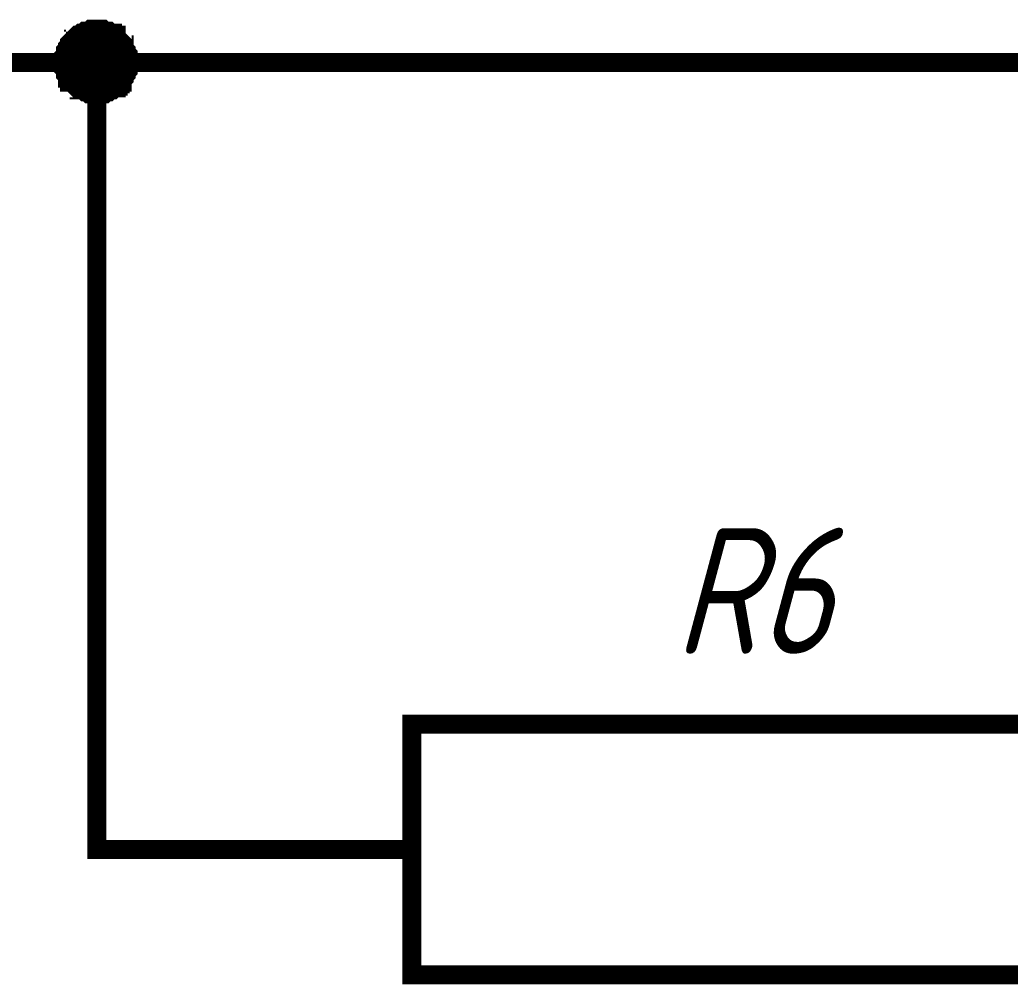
# Model space of a CAD drawing. Extents: x 260 to 1101, y 70 to 664.
# Drawn here: x 785.33 to 801.05, y 534.65 to 549.95 of the extents above; entities that cross this region are included whole.
import ezdxf

# ---------------------------------------------------------------- set-up
doc = ezdxf.new("R2010")
doc.units = 0
doc.header["$MEASUREMENT"] = 0
doc.layers.add('Sheet', color=255, linetype='CONTINUOUS')
doc.styles.add('GOST type A0', font='', dxfattribs={"oblique": 15, "height": 3.5})
doc.styles.get('GOST type A0').set_extended_font_data('GOST type A')

msp = doc.modelspace()

# ---------------------------------------------------------------- linework, layer by layer
at = {"layer": 'Sheet'}
for points, const_width in [([(786.023, 549.274), (786.023, 549.305), (786.023, 549.336), (786.023, 549.336), (786.023, 549.367), (786.055, 549.399), (786.055, 549.43), (786.055, 549.461), (786.055, 549.461), (786.086, 549.492), (786.086, 549.523), (786.117, 549.554), (786.117, 549.554), (786.117, 549.585), (786.148, 549.616), (786.179, 549.616), (786.179, 549.647), (786.21, 549.647), (786.21, 549.678), (786.241, 549.709), (786.272, 549.709), (786.272, 549.709), (786.303, 549.74), (786.334, 549.74), (786.365, 549.771), (786.365, 549.771), (786.396, 549.771), (786.427, 549.771), (786.458, 549.802), (786.489, 549.802), (786.489, 549.802), (786.52, 549.802), (786.551, 549.802)], 0.3), ([(786.023, 549.274), (786.023, 549.305), (786.023, 549.336), (786.023, 549.336), (786.023, 549.367), (786.055, 549.399), (786.055, 549.43), (786.055, 549.461), (786.055, 549.461), (786.086, 549.492), (786.086, 549.523), (786.117, 549.554), (786.117, 549.554), (786.117, 549.585), (786.148, 549.616), (786.179, 549.616), (786.179, 549.647), (786.21, 549.647), (786.21, 549.678), (786.241, 549.709), (786.272, 549.709), (786.272, 549.709), (786.303, 549.74), (786.334, 549.74), (786.365, 549.771), (786.365, 549.771), (786.396, 549.771), (786.427, 549.771), (786.458, 549.802), (786.489, 549.802), (786.489, 549.802), (786.52, 549.802), (786.551, 549.802)], 0.3), ([(786.023, 549.274), (786.023, 549.305), (786.023, 549.336), (786.023, 549.336), (786.023, 549.367), (786.055, 549.399), (786.055, 549.43), (786.055, 549.461), (786.055, 549.461), (786.086, 549.492), (786.086, 549.523), (786.117, 549.554), (786.117, 549.554), (786.117, 549.585), (786.148, 549.616), (786.179, 549.616), (786.179, 549.647), (786.21, 549.647), (786.21, 549.678), (786.241, 549.709), (786.272, 549.709), (786.272, 549.709), (786.303, 549.74), (786.334, 549.74), (786.365, 549.771), (786.365, 549.771), (786.396, 549.771), (786.427, 549.771), (786.458, 549.802), (786.489, 549.802), (786.489, 549.802), (786.52, 549.802), (786.551, 549.802)], 0.3), ([(786.023, 549.274), (786.023, 549.305), (786.023, 549.336), (786.023, 549.336), (786.023, 549.367), (786.055, 549.399), (786.055, 549.43), (786.055, 549.461), (786.055, 549.461), (786.086, 549.492), (786.086, 549.523), (786.117, 549.554), (786.117, 549.554), (786.117, 549.585), (786.148, 549.616), (786.179, 549.616), (786.179, 549.647), (786.21, 549.647), (786.21, 549.678), (786.241, 549.709), (786.272, 549.709), (786.272, 549.709), (786.303, 549.74), (786.334, 549.74), (786.365, 549.771), (786.365, 549.771), (786.396, 549.771), (786.427, 549.771), (786.458, 549.802), (786.489, 549.802), (786.489, 549.802), (786.52, 549.802), (786.551, 549.802)], 0.3), ([(786.023, 549.274), (786.023, 549.305), (786.023, 549.336), (786.023, 549.336), (786.023, 549.367), (786.055, 549.399), (786.055, 549.43), (786.055, 549.461), (786.055, 549.461), (786.086, 549.492), (786.086, 549.523), (786.117, 549.554), (786.117, 549.554), (786.117, 549.585), (786.148, 549.616), (786.179, 549.616), (786.179, 549.647), (786.21, 549.647), (786.21, 549.678), (786.241, 549.709), (786.272, 549.709), (786.272, 549.709), (786.303, 549.74), (786.334, 549.74), (786.365, 549.771), (786.365, 549.771), (786.396, 549.771), (786.427, 549.771), (786.458, 549.802), (786.489, 549.802), (786.489, 549.802), (786.52, 549.802), (786.551, 549.802)], 0.0991), ([(786.023, 549.274), (786.023, 549.305), (786.023, 549.336), (786.023, 549.336), (786.023, 549.367), (786.055, 549.399), (786.055, 549.43), (786.055, 549.461), (786.055, 549.461), (786.086, 549.492), (786.086, 549.523), (786.117, 549.554), (786.117, 549.554), (786.117, 549.585), (786.148, 549.616), (786.179, 549.616), (786.179, 549.647), (786.21, 549.647), (786.21, 549.678), (786.241, 549.709), (786.272, 549.709), (786.272, 549.709), (786.303, 549.74), (786.334, 549.74), (786.365, 549.771), (786.365, 549.771), (786.396, 549.771), (786.427, 549.771), (786.458, 549.802), (786.489, 549.802), (786.489, 549.802), (786.52, 549.802), (786.551, 549.802)], 0.0991), ([(786.023, 549.274), (786.023, 549.305), (786.023, 549.336), (786.023, 549.336), (786.023, 549.367), (786.055, 549.399), (786.055, 549.43), (786.055, 549.461), (786.055, 549.461), (786.086, 549.492), (786.086, 549.523), (786.117, 549.554), (786.117, 549.554), (786.117, 549.585), (786.148, 549.616), (786.179, 549.616), (786.179, 549.647), (786.21, 549.647), (786.21, 549.678), (786.241, 549.709), (786.272, 549.709), (786.272, 549.709), (786.303, 549.74), (786.334, 549.74), (786.365, 549.771), (786.365, 549.771), (786.396, 549.771), (786.427, 549.771), (786.458, 549.802), (786.489, 549.802), (786.489, 549.802), (786.52, 549.802), (786.551, 549.802)], 0.0991), ([(786.023, 549.274), (786.023, 549.305), (786.023, 549.336), (786.023, 549.336), (786.023, 549.367), (786.055, 549.399), (786.055, 549.43), (786.055, 549.461), (786.055, 549.461), (786.086, 549.492), (786.086, 549.523), (786.117, 549.554), (786.117, 549.554), (786.117, 549.585), (786.148, 549.616), (786.179, 549.616), (786.179, 549.647), (786.21, 549.647), (786.21, 549.678), (786.241, 549.709), (786.272, 549.709), (786.272, 549.709), (786.303, 549.74), (786.334, 549.74), (786.365, 549.771), (786.365, 549.771), (786.396, 549.771), (786.427, 549.771), (786.458, 549.802), (786.489, 549.802), (786.489, 549.802), (786.52, 549.802), (786.551, 549.802)], 0.0991), ([(786.551, 549.802), (786.551, 549.802)], 0.3), ([(786.551, 549.802), (786.582, 549.802), (786.614, 549.802), (786.614, 549.802), (786.645, 549.802), (786.676, 549.771), (786.707, 549.771), (786.738, 549.771), (786.738, 549.771), (786.769, 549.74), (786.8, 549.74), (786.8, 549.709), (786.831, 549.709), (786.862, 549.709), (786.862, 549.678), (786.893, 549.647), (786.893, 549.647), (786.924, 549.616), (786.924, 549.616), (786.955, 549.585), (786.955, 549.554), (786.986, 549.554), (786.986, 549.523), (786.986, 549.492), (787.017, 549.461), (787.017, 549.461), (787.017, 549.43), (787.048, 549.399), (787.048, 549.367), (787.048, 549.336), (787.048, 549.336), (787.048, 549.305), (787.048, 549.274)], 0.3), ([(786.551, 549.802), (786.551, 549.802)], 0.3), ([(786.551, 549.802), (786.582, 549.802), (786.614, 549.802), (786.614, 549.802), (786.645, 549.802), (786.676, 549.771), (786.707, 549.771), (786.738, 549.771), (786.738, 549.771), (786.769, 549.74), (786.8, 549.74), (786.8, 549.709), (786.831, 549.709), (786.862, 549.709), (786.862, 549.678), (786.893, 549.647), (786.893, 549.647), (786.924, 549.616), (786.924, 549.616), (786.955, 549.585), (786.955, 549.554), (786.986, 549.554), (786.986, 549.523), (786.986, 549.492), (787.017, 549.461), (787.017, 549.461), (787.017, 549.43), (787.048, 549.399), (787.048, 549.367), (787.048, 549.336), (787.048, 549.336), (787.048, 549.305), (787.048, 549.274)], 0.3), ([(786.551, 549.802), (786.551, 549.802)], 0.3), ([(786.551, 549.802), (786.582, 549.802), (786.614, 549.802), (786.614, 549.802), (786.645, 549.802), (786.676, 549.771), (786.707, 549.771), (786.738, 549.771), (786.738, 549.771), (786.769, 549.74), (786.8, 549.74), (786.8, 549.709), (786.831, 549.709), (786.862, 549.709), (786.862, 549.678), (786.893, 549.647), (786.893, 549.647), (786.924, 549.616), (786.924, 549.616), (786.955, 549.585), (786.955, 549.554), (786.986, 549.554), (786.986, 549.523), (786.986, 549.492), (787.017, 549.461), (787.017, 549.461), (787.017, 549.43), (787.048, 549.399), (787.048, 549.367), (787.048, 549.336), (787.048, 549.336), (787.048, 549.305), (787.048, 549.274)], 0.3), ([(786.551, 549.802), (786.551, 549.802)], 0.3), ([(786.551, 549.802), (786.582, 549.802), (786.614, 549.802), (786.614, 549.802), (786.645, 549.802), (786.676, 549.771), (786.707, 549.771), (786.738, 549.771), (786.738, 549.771), (786.769, 549.74), (786.8, 549.74), (786.8, 549.709), (786.831, 549.709), (786.862, 549.709), (786.862, 549.678), (786.893, 549.647), (786.893, 549.647), (786.924, 549.616), (786.924, 549.616), (786.955, 549.585), (786.955, 549.554), (786.986, 549.554), (786.986, 549.523), (786.986, 549.492), (787.017, 549.461), (787.017, 549.461), (787.017, 549.43), (787.048, 549.399), (787.048, 549.367), (787.048, 549.336), (787.048, 549.336), (787.048, 549.305), (787.048, 549.274)], 0.3), ([(786.551, 549.802), (786.551, 549.802)], 0.0991), ([(786.551, 549.802), (786.582, 549.802), (786.614, 549.802), (786.614, 549.802), (786.645, 549.802), (786.676, 549.771), (786.707, 549.771), (786.738, 549.771), (786.738, 549.771), (786.769, 549.74), (786.8, 549.74), (786.8, 549.709), (786.831, 549.709), (786.862, 549.709), (786.862, 549.678), (786.893, 549.647), (786.893, 549.647), (786.924, 549.616), (786.924, 549.616), (786.955, 549.585), (786.955, 549.554), (786.986, 549.554), (786.986, 549.523), (786.986, 549.492), (787.017, 549.461), (787.017, 549.461), (787.017, 549.43), (787.048, 549.399), (787.048, 549.367), (787.048, 549.336), (787.048, 549.336), (787.048, 549.305), (787.048, 549.274)], 0.0991), ([(786.551, 549.802), (786.551, 549.802)], 0.0991), ([(786.551, 549.802), (786.582, 549.802), (786.614, 549.802), (786.614, 549.802), (786.645, 549.802), (786.676, 549.771), (786.707, 549.771), (786.738, 549.771), (786.738, 549.771), (786.769, 549.74), (786.8, 549.74), (786.8, 549.709), (786.831, 549.709), (786.862, 549.709), (786.862, 549.678), (786.893, 549.647), (786.893, 549.647), (786.924, 549.616), (786.924, 549.616), (786.955, 549.585), (786.955, 549.554), (786.986, 549.554), (786.986, 549.523), (786.986, 549.492), (787.017, 549.461), (787.017, 549.461), (787.017, 549.43), (787.048, 549.399), (787.048, 549.367), (787.048, 549.336), (787.048, 549.336), (787.048, 549.305), (787.048, 549.274)], 0.0991), ([(786.551, 549.802), (786.551, 549.802)], 0.0991), ([(786.551, 549.802), (786.582, 549.802), (786.614, 549.802), (786.614, 549.802), (786.645, 549.802), (786.676, 549.771), (786.707, 549.771), (786.738, 549.771), (786.738, 549.771), (786.769, 549.74), (786.8, 549.74), (786.8, 549.709), (786.831, 549.709), (786.862, 549.709), (786.862, 549.678), (786.893, 549.647), (786.893, 549.647), (786.924, 549.616), (786.924, 549.616), (786.955, 549.585), (786.955, 549.554), (786.986, 549.554), (786.986, 549.523), (786.986, 549.492), (787.017, 549.461), (787.017, 549.461), (787.017, 549.43), (787.048, 549.399), (787.048, 549.367), (787.048, 549.336), (787.048, 549.336), (787.048, 549.305), (787.048, 549.274)], 0.0991), ([(786.551, 549.802), (786.551, 549.802)], 0.0991), ([(786.551, 549.802), (786.582, 549.802), (786.614, 549.802), (786.614, 549.802), (786.645, 549.802), (786.676, 549.771), (786.707, 549.771), (786.738, 549.771), (786.738, 549.771), (786.769, 549.74), (786.8, 549.74), (786.8, 549.709), (786.831, 549.709), (786.862, 549.709), (786.862, 549.678), (786.893, 549.647), (786.893, 549.647), (786.924, 549.616), (786.924, 549.616), (786.955, 549.585), (786.955, 549.554), (786.986, 549.554), (786.986, 549.523), (786.986, 549.492), (787.017, 549.461), (787.017, 549.461), (787.017, 549.43), (787.048, 549.399), (787.048, 549.367), (787.048, 549.336), (787.048, 549.336), (787.048, 549.305), (787.048, 549.274)], 0.0991), ([(781.551, 549.274), (786.551, 549.274), (801.52, 549.274), (801.52, 549.274)], 0.3), ([(786.551, 548.777), (786.52, 548.777), (786.489, 548.777), (786.489, 548.777), (786.458, 548.777), (786.427, 548.777), (786.396, 548.808), (786.365, 548.808), (786.365, 548.808), (786.334, 548.839), (786.303, 548.839), (786.272, 548.839), (786.272, 548.87), (786.241, 548.87), (786.21, 548.901), (786.21, 548.901), (786.179, 548.933), (786.179, 548.933), (786.148, 548.964), (786.117, 548.964), (786.117, 548.995), (786.117, 549.026), (786.086, 549.026), (786.086, 549.057), (786.055, 549.088), (786.055, 549.088), (786.055, 549.119), (786.055, 549.15), (786.023, 549.181), (786.023, 549.212), (786.023, 549.212), (786.023, 549.243), (786.023, 549.274)], 0.3), ([(786.023, 549.274), (786.023, 549.274)], 0.3), ([(786.551, 548.777), (786.52, 548.777), (786.489, 548.777), (786.489, 548.777), (786.458, 548.777), (786.427, 548.777), (786.396, 548.808), (786.365, 548.808), (786.365, 548.808), (786.334, 548.839), (786.303, 548.839), (786.272, 548.839), (786.272, 548.87), (786.241, 548.87), (786.21, 548.901), (786.21, 548.901), (786.179, 548.933), (786.179, 548.933), (786.148, 548.964), (786.117, 548.964), (786.117, 548.995), (786.117, 549.026), (786.086, 549.026), (786.086, 549.057), (786.055, 549.088), (786.055, 549.088), (786.055, 549.119), (786.055, 549.15), (786.023, 549.181), (786.023, 549.212), (786.023, 549.212), (786.023, 549.243), (786.023, 549.274)], 0.3), ([(786.023, 549.274), (786.023, 549.274)], 0.3), ([(786.551, 548.777), (786.52, 548.777), (786.489, 548.777), (786.489, 548.777), (786.458, 548.777), (786.427, 548.777), (786.396, 548.808), (786.365, 548.808), (786.365, 548.808), (786.334, 548.839), (786.303, 548.839), (786.272, 548.839), (786.272, 548.87), (786.241, 548.87), (786.21, 548.901), (786.21, 548.901), (786.179, 548.933), (786.179, 548.933), (786.148, 548.964), (786.117, 548.964), (786.117, 548.995), (786.117, 549.026), (786.086, 549.026), (786.086, 549.057), (786.055, 549.088), (786.055, 549.088), (786.055, 549.119), (786.055, 549.15), (786.023, 549.181), (786.023, 549.212), (786.023, 549.212), (786.023, 549.243), (786.023, 549.274)], 0.3), ([(786.023, 549.274), (786.023, 549.274)], 0.3), ([(786.551, 548.777), (786.52, 548.777), (786.489, 548.777), (786.489, 548.777), (786.458, 548.777), (786.427, 548.777), (786.396, 548.808), (786.365, 548.808), (786.365, 548.808), (786.334, 548.839), (786.303, 548.839), (786.272, 548.839), (786.272, 548.87), (786.241, 548.87), (786.21, 548.901), (786.21, 548.901), (786.179, 548.933), (786.179, 548.933), (786.148, 548.964), (786.117, 548.964), (786.117, 548.995), (786.117, 549.026), (786.086, 549.026), (786.086, 549.057), (786.055, 549.088), (786.055, 549.088), (786.055, 549.119), (786.055, 549.15), (786.023, 549.181), (786.023, 549.212), (786.023, 549.212), (786.023, 549.243), (786.023, 549.274)], 0.3), ([(786.023, 549.274), (786.023, 549.274)], 0.3), ([(786.551, 549.274), (786.551, 536.785), (789.036, 536.785)], 0.3), ([(787.048, 549.274), (787.048, 549.243), (787.048, 549.212), (787.048, 549.212), (787.048, 549.181), (787.048, 549.15), (787.017, 549.119), (787.017, 549.088), (787.017, 549.088), (786.986, 549.057), (786.986, 549.026), (786.986, 549.026), (786.955, 548.995), (786.955, 548.964), (786.924, 548.964), (786.924, 548.933), (786.893, 548.933), (786.893, 548.901), (786.862, 548.901), (786.862, 548.87), (786.831, 548.87), (786.8, 548.839), (786.8, 548.839), (786.769, 548.839), (786.738, 548.808), (786.738, 548.808), (786.707, 548.808), (786.676, 548.777), (786.645, 548.777), (786.614, 548.777), (786.614, 548.777), (786.582, 548.777), (786.551, 548.777)], 0.3), ([(787.048, 549.274), (787.048, 549.243), (787.048, 549.212), (787.048, 549.212), (787.048, 549.181), (787.048, 549.15), (787.017, 549.119), (787.017, 549.088), (787.017, 549.088), (786.986, 549.057), (786.986, 549.026), (786.986, 549.026), (786.955, 548.995), (786.955, 548.964), (786.924, 548.964), (786.924, 548.933), (786.893, 548.933), (786.893, 548.901), (786.862, 548.901), (786.862, 548.87), (786.831, 548.87), (786.8, 548.839), (786.8, 548.839), (786.769, 548.839), (786.738, 548.808), (786.738, 548.808), (786.707, 548.808), (786.676, 548.777), (786.645, 548.777), (786.614, 548.777), (786.614, 548.777), (786.582, 548.777), (786.551, 548.777)], 0.3), ([(787.048, 549.274), (787.048, 549.243), (787.048, 549.212), (787.048, 549.212), (787.048, 549.181), (787.048, 549.15), (787.017, 549.119), (787.017, 549.088), (787.017, 549.088), (786.986, 549.057), (786.986, 549.026), (786.986, 549.026), (786.955, 548.995), (786.955, 548.964), (786.924, 548.964), (786.924, 548.933), (786.893, 548.933), (786.893, 548.901), (786.862, 548.901), (786.862, 548.87), (786.831, 548.87), (786.8, 548.839), (786.8, 548.839), (786.769, 548.839), (786.738, 548.808), (786.738, 548.808), (786.707, 548.808), (786.676, 548.777), (786.645, 548.777), (786.614, 548.777), (786.614, 548.777), (786.582, 548.777), (786.551, 548.777)], 0.3), ([(787.048, 549.274), (787.048, 549.243), (787.048, 549.212), (787.048, 549.212), (787.048, 549.181), (787.048, 549.15), (787.017, 549.119), (787.017, 549.088), (787.017, 549.088), (786.986, 549.057), (786.986, 549.026), (786.986, 549.026), (786.955, 548.995), (786.955, 548.964), (786.924, 548.964), (786.924, 548.933), (786.893, 548.933), (786.893, 548.901), (786.862, 548.901), (786.862, 548.87), (786.831, 548.87), (786.8, 548.839), (786.8, 548.839), (786.769, 548.839), (786.738, 548.808), (786.738, 548.808), (786.707, 548.808), (786.676, 548.777), (786.645, 548.777), (786.614, 548.777), (786.614, 548.777), (786.582, 548.777), (786.551, 548.777)], 0.3), ([(787.048, 549.274), (787.048, 549.274), (787.048, 549.274), (787.048, 549.274), (787.048, 549.274), (787.048, 549.274), (787.048, 549.274), (787.048, 549.274), (787.048, 549.274), (787.048, 549.274), (787.048, 549.274), (787.048, 549.274), (787.048, 549.274), (787.048, 549.274), (787.048, 549.274), (787.048, 549.274), (787.048, 549.274), (787.048, 549.274), (787.048, 549.274), (787.048, 549.274), (787.048, 549.274), (787.048, 549.274), (787.048, 549.274), (787.048, 549.274), (787.048, 549.274), (787.048, 549.274), (787.048, 549.274), (787.048, 549.274), (787.048, 549.274), (787.048, 549.274), (787.048, 549.274), (787.048, 549.274), (787.048, 549.274)], 0.3), ([(787.048, 549.274), (787.048, 549.274)], 0.3), ([(787.048, 549.274), (787.048, 549.274), (787.048, 549.274), (787.048, 549.274), (787.048, 549.274), (787.048, 549.274), (787.048, 549.274), (787.048, 549.274), (787.048, 549.274), (787.048, 549.274), (787.048, 549.274), (787.048, 549.274), (787.048, 549.274), (787.048, 549.274), (787.048, 549.274), (787.048, 549.274), (787.048, 549.274), (787.048, 549.274), (787.048, 549.274), (787.048, 549.274), (787.048, 549.274), (787.048, 549.274), (787.048, 549.274), (787.048, 549.274), (787.048, 549.274), (787.048, 549.274), (787.048, 549.274), (787.048, 549.274), (787.048, 549.274), (787.048, 549.274), (787.048, 549.274), (787.048, 549.274), (787.048, 549.274)], 0.3), ([(787.048, 549.274), (787.048, 549.274)], 0.3), ([(787.048, 549.274), (787.048, 549.274), (787.048, 549.274), (787.048, 549.274), (787.048, 549.274), (787.048, 549.274), (787.048, 549.274), (787.048, 549.274), (787.048, 549.274), (787.048, 549.274), (787.048, 549.274), (787.048, 549.274), (787.048, 549.274), (787.048, 549.274), (787.048, 549.274), (787.048, 549.274), (787.048, 549.274), (787.048, 549.274), (787.048, 549.274), (787.048, 549.274), (787.048, 549.274), (787.048, 549.274), (787.048, 549.274), (787.048, 549.274), (787.048, 549.274), (787.048, 549.274), (787.048, 549.274), (787.048, 549.274), (787.048, 549.274), (787.048, 549.274), (787.048, 549.274), (787.048, 549.274), (787.048, 549.274)], 0.3), ([(787.048, 549.274), (787.048, 549.274)], 0.3), ([(787.048, 549.274), (787.048, 549.274), (787.048, 549.274), (787.048, 549.274), (787.048, 549.274), (787.048, 549.274), (787.048, 549.274), (787.048, 549.274), (787.048, 549.274), (787.048, 549.274), (787.048, 549.274), (787.048, 549.274), (787.048, 549.274), (787.048, 549.274), (787.048, 549.274), (787.048, 549.274), (787.048, 549.274), (787.048, 549.274), (787.048, 549.274), (787.048, 549.274), (787.048, 549.274), (787.048, 549.274), (787.048, 549.274), (787.048, 549.274), (787.048, 549.274), (787.048, 549.274), (787.048, 549.274), (787.048, 549.274), (787.048, 549.274), (787.048, 549.274), (787.048, 549.274), (787.048, 549.274), (787.048, 549.274)], 0.3), ([(787.048, 549.274), (787.048, 549.274)], 0.3), ([(786.551, 548.777), (786.52, 548.777), (786.489, 548.777), (786.489, 548.777), (786.458, 548.777), (786.427, 548.777), (786.396, 548.808), (786.365, 548.808), (786.365, 548.808), (786.334, 548.839), (786.303, 548.839), (786.272, 548.839), (786.272, 548.87), (786.241, 548.87), (786.21, 548.901), (786.21, 548.901), (786.179, 548.933), (786.179, 548.933), (786.148, 548.964), (786.117, 548.964), (786.117, 548.995), (786.117, 549.026), (786.086, 549.026), (786.086, 549.057), (786.055, 549.088), (786.055, 549.088), (786.055, 549.119), (786.055, 549.15), (786.023, 549.181), (786.023, 549.212), (786.023, 549.212), (786.023, 549.243), (786.023, 549.274)], 0.0991), ([(786.023, 549.274), (786.023, 549.274)], 0.0991), ([(786.551, 548.777), (786.52, 548.777), (786.489, 548.777), (786.489, 548.777), (786.458, 548.777), (786.427, 548.777), (786.396, 548.808), (786.365, 548.808), (786.365, 548.808), (786.334, 548.839), (786.303, 548.839), (786.272, 548.839), (786.272, 548.87), (786.241, 548.87), (786.21, 548.901), (786.21, 548.901), (786.179, 548.933), (786.179, 548.933), (786.148, 548.964), (786.117, 548.964), (786.117, 548.995), (786.117, 549.026), (786.086, 549.026), (786.086, 549.057), (786.055, 549.088), (786.055, 549.088), (786.055, 549.119), (786.055, 549.15), (786.023, 549.181), (786.023, 549.212), (786.023, 549.212), (786.023, 549.243), (786.023, 549.274)], 0.0991), ([(786.023, 549.274), (786.023, 549.274)], 0.0991), ([(786.551, 548.777), (786.52, 548.777), (786.489, 548.777), (786.489, 548.777), (786.458, 548.777), (786.427, 548.777), (786.396, 548.808), (786.365, 548.808), (786.365, 548.808), (786.334, 548.839), (786.303, 548.839), (786.272, 548.839), (786.272, 548.87), (786.241, 548.87), (786.21, 548.901), (786.21, 548.901), (786.179, 548.933), (786.179, 548.933), (786.148, 548.964), (786.117, 548.964), (786.117, 548.995), (786.117, 549.026), (786.086, 549.026), (786.086, 549.057), (786.055, 549.088), (786.055, 549.088), (786.055, 549.119), (786.055, 549.15), (786.023, 549.181), (786.023, 549.212), (786.023, 549.212), (786.023, 549.243), (786.023, 549.274)], 0.0991), ([(786.023, 549.274), (786.023, 549.274)], 0.0991), ([(786.551, 548.777), (786.52, 548.777), (786.489, 548.777), (786.489, 548.777), (786.458, 548.777), (786.427, 548.777), (786.396, 548.808), (786.365, 548.808), (786.365, 548.808), (786.334, 548.839), (786.303, 548.839), (786.272, 548.839), (786.272, 548.87), (786.241, 548.87), (786.21, 548.901), (786.21, 548.901), (786.179, 548.933), (786.179, 548.933), (786.148, 548.964), (786.117, 548.964), (786.117, 548.995), (786.117, 549.026), (786.086, 549.026), (786.086, 549.057), (786.055, 549.088), (786.055, 549.088), (786.055, 549.119), (786.055, 549.15), (786.023, 549.181), (786.023, 549.212), (786.023, 549.212), (786.023, 549.243), (786.023, 549.274)], 0.0991), ([(786.023, 549.274), (786.023, 549.274)], 0.0991), ([(787.048, 549.274), (787.048, 549.243), (787.048, 549.212), (787.048, 549.212), (787.048, 549.181), (787.048, 549.15), (787.017, 549.119), (787.017, 549.088), (787.017, 549.088), (786.986, 549.057), (786.986, 549.026), (786.986, 549.026), (786.955, 548.995), (786.955, 548.964), (786.924, 548.964), (786.924, 548.933), (786.893, 548.933), (786.893, 548.901), (786.862, 548.901), (786.862, 548.87), (786.831, 548.87), (786.8, 548.839), (786.8, 548.839), (786.769, 548.839), (786.738, 548.808), (786.738, 548.808), (786.707, 548.808), (786.676, 548.777), (786.645, 548.777), (786.614, 548.777), (786.614, 548.777), (786.582, 548.777), (786.551, 548.777)], 0.0991), ([(787.048, 549.274), (787.048, 549.243), (787.048, 549.212), (787.048, 549.212), (787.048, 549.181), (787.048, 549.15), (787.017, 549.119), (787.017, 549.088), (787.017, 549.088), (786.986, 549.057), (786.986, 549.026), (786.986, 549.026), (786.955, 548.995), (786.955, 548.964), (786.924, 548.964), (786.924, 548.933), (786.893, 548.933), (786.893, 548.901), (786.862, 548.901), (786.862, 548.87), (786.831, 548.87), (786.8, 548.839), (786.8, 548.839), (786.769, 548.839), (786.738, 548.808), (786.738, 548.808), (786.707, 548.808), (786.676, 548.777), (786.645, 548.777), (786.614, 548.777), (786.614, 548.777), (786.582, 548.777), (786.551, 548.777)], 0.0991), ([(787.048, 549.274), (787.048, 549.243), (787.048, 549.212), (787.048, 549.212), (787.048, 549.181), (787.048, 549.15), (787.017, 549.119), (787.017, 549.088), (787.017, 549.088), (786.986, 549.057), (786.986, 549.026), (786.986, 549.026), (786.955, 548.995), (786.955, 548.964), (786.924, 548.964), (786.924, 548.933), (786.893, 548.933), (786.893, 548.901), (786.862, 548.901), (786.862, 548.87), (786.831, 548.87), (786.8, 548.839), (786.8, 548.839), (786.769, 548.839), (786.738, 548.808), (786.738, 548.808), (786.707, 548.808), (786.676, 548.777), (786.645, 548.777), (786.614, 548.777), (786.614, 548.777), (786.582, 548.777), (786.551, 548.777)], 0.0991), ([(787.048, 549.274), (787.048, 549.243), (787.048, 549.212), (787.048, 549.212), (787.048, 549.181), (787.048, 549.15), (787.017, 549.119), (787.017, 549.088), (787.017, 549.088), (786.986, 549.057), (786.986, 549.026), (786.986, 549.026), (786.955, 548.995), (786.955, 548.964), (786.924, 548.964), (786.924, 548.933), (786.893, 548.933), (786.893, 548.901), (786.862, 548.901), (786.862, 548.87), (786.831, 548.87), (786.8, 548.839), (786.8, 548.839), (786.769, 548.839), (786.738, 548.808), (786.738, 548.808), (786.707, 548.808), (786.676, 548.777), (786.645, 548.777), (786.614, 548.777), (786.614, 548.777), (786.582, 548.777), (786.551, 548.777)], 0.0991), ([(787.048, 549.274), (787.048, 549.274), (787.048, 549.274), (787.048, 549.274), (787.048, 549.274), (787.048, 549.274), (787.048, 549.274), (787.048, 549.274), (787.048, 549.274), (787.048, 549.274), (787.048, 549.274), (787.048, 549.274), (787.048, 549.274), (787.048, 549.274), (787.048, 549.274), (787.048, 549.274), (787.048, 549.274), (787.048, 549.274), (787.048, 549.274), (787.048, 549.274), (787.048, 549.274), (787.048, 549.274), (787.048, 549.274), (787.048, 549.274), (787.048, 549.274), (787.048, 549.274), (787.048, 549.274), (787.048, 549.274), (787.048, 549.274), (787.048, 549.274), (787.048, 549.274), (787.048, 549.274), (787.048, 549.274)], 0.0991), ([(787.048, 549.274), (787.048, 549.274)], 0.0991), ([(787.048, 549.274), (787.048, 549.274), (787.048, 549.274), (787.048, 549.274), (787.048, 549.274), (787.048, 549.274), (787.048, 549.274), (787.048, 549.274), (787.048, 549.274), (787.048, 549.274), (787.048, 549.274), (787.048, 549.274), (787.048, 549.274), (787.048, 549.274), (787.048, 549.274), (787.048, 549.274), (787.048, 549.274), (787.048, 549.274), (787.048, 549.274), (787.048, 549.274), (787.048, 549.274), (787.048, 549.274), (787.048, 549.274), (787.048, 549.274), (787.048, 549.274), (787.048, 549.274), (787.048, 549.274), (787.048, 549.274), (787.048, 549.274), (787.048, 549.274), (787.048, 549.274), (787.048, 549.274), (787.048, 549.274)], 0.0991), ([(787.048, 549.274), (787.048, 549.274)], 0.0991), ([(787.048, 549.274), (787.048, 549.274), (787.048, 549.274), (787.048, 549.274), (787.048, 549.274), (787.048, 549.274), (787.048, 549.274), (787.048, 549.274), (787.048, 549.274), (787.048, 549.274), (787.048, 549.274), (787.048, 549.274), (787.048, 549.274), (787.048, 549.274), (787.048, 549.274), (787.048, 549.274), (787.048, 549.274), (787.048, 549.274), (787.048, 549.274), (787.048, 549.274), (787.048, 549.274), (787.048, 549.274), (787.048, 549.274), (787.048, 549.274), (787.048, 549.274), (787.048, 549.274), (787.048, 549.274), (787.048, 549.274), (787.048, 549.274), (787.048, 549.274), (787.048, 549.274), (787.048, 549.274), (787.048, 549.274)], 0.0991), ([(787.048, 549.274), (787.048, 549.274)], 0.0991), ([(787.048, 549.274), (787.048, 549.274), (787.048, 549.274), (787.048, 549.274), (787.048, 549.274), (787.048, 549.274), (787.048, 549.274), (787.048, 549.274), (787.048, 549.274), (787.048, 549.274), (787.048, 549.274), (787.048, 549.274), (787.048, 549.274), (787.048, 549.274), (787.048, 549.274), (787.048, 549.274), (787.048, 549.274), (787.048, 549.274), (787.048, 549.274), (787.048, 549.274), (787.048, 549.274), (787.048, 549.274), (787.048, 549.274), (787.048, 549.274), (787.048, 549.274), (787.048, 549.274), (787.048, 549.274), (787.048, 549.274), (787.048, 549.274), (787.048, 549.274), (787.048, 549.274), (787.048, 549.274), (787.048, 549.274)], 0.0991), ([(787.048, 549.274), (787.048, 549.274)], 0.0991), ([(791.551, 536.785), (789.036, 536.785)], 0.3)]:
    msp.add_lwpolyline(points, dxfattribs=dict(at, const_width=const_width))
at = {"layer": 'Sheet', "const_width": 0.508}
msp.add_lwpolyline([(786.309, 549.297, 1), (786.817, 549.297, 1)], format="xyb", close=True, dxfattribs=at)
at = {"layer": 'Sheet', "const_width": 0.3}
msp.add_lwpolyline([(791.551, 538.774), (801.52, 538.774), (801.52, 534.797), (791.551, 534.797), (791.551, 538.774)], close=True, dxfattribs=at)

# ---------------------------------------------------------------- texts
at = {"layer": 'Sheet', "style": 'GOST type A0', "oblique": 15}
msp.add_text('R6', height=2, dxfattribs=at).set_placement((795.713, 539.892))

doc.saveas('drawing.dxf')
